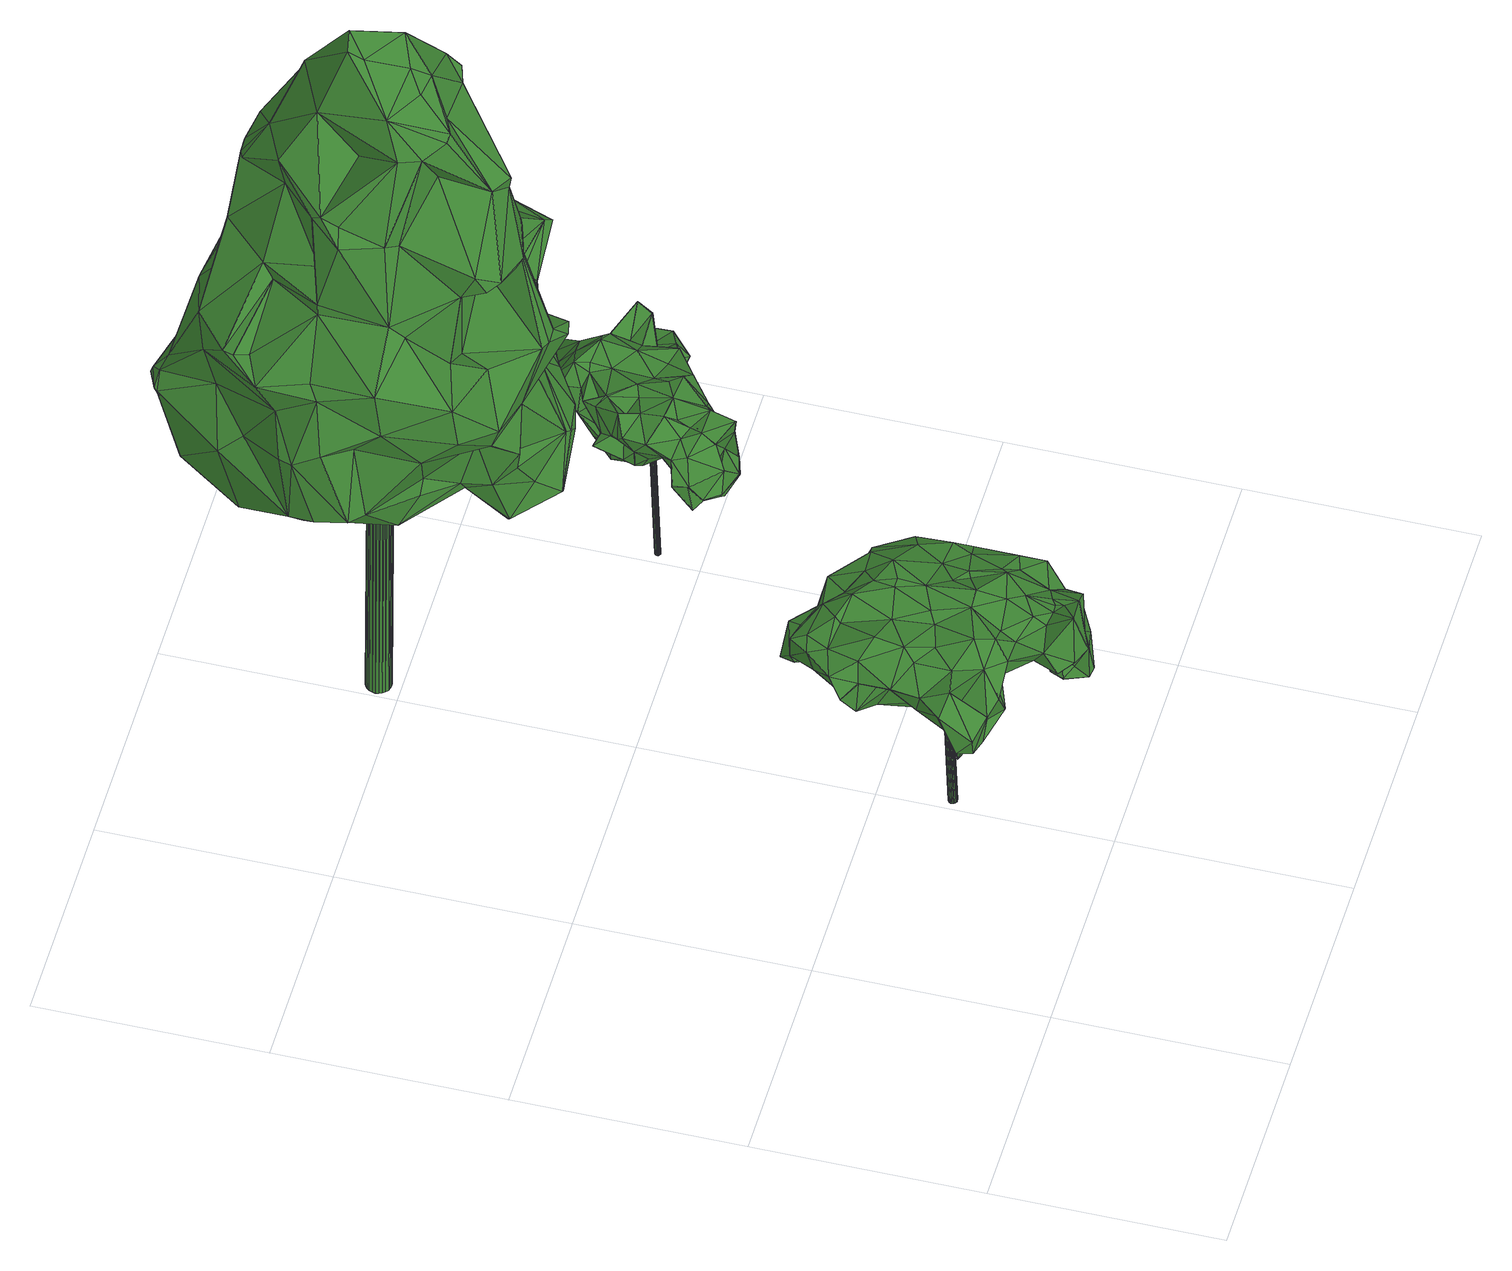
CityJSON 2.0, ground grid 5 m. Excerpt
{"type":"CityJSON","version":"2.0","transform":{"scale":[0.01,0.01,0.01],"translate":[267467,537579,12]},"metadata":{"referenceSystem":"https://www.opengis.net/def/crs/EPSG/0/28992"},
"CityObjects":{
"tree1":{"type":"SolitaryVegetationObject","attributes":{"gtid":558,"crown_width_m":5.55,"crown_median_z":17.49,"crown_r50_m":0.234,"crown_porosity":0.926,"trunk_H_m":4.49,"trunk_DBH_m":0.188,"trunk_radius_m":0.0942,"trunk_base_height_m":13,"original_gtid":"560"},"geometry":[{"type":"Solid","lod":"3","boundaries":[[[[0,1,2]],[[3,4,5]],[[6,7,8]],[[9,10,11]],[[2,12,13]],[[14,15,16]],[[17,18,15]],[[19,20,21]],[[22,23,24]],[[25,4,26]],[[27,28,29]],[[30,31,32]],[[33,34,10]],[[35,17,14]],[[36,37,38]],[[30,39,25]],[[32,39,30]],[[10,40,41]],[[1,12,2]],[[42,43,17]],[[37,44,45]],[[37,45,46]],[[47,48,49]],[[49,48,50]],[[51,52,53]],[[18,54,15]],[[19,55,56]],[[57,58,59]],[[42,17,35]],[[3,60,6]],[[7,6,60]],[[42,61,62]],[[63,64,65]],[[66,67,64]],[[38,67,68]],[[69,70,71]],[[69,71,72]],[[73,74,75]],[[76,77,78]],[[24,45,44]],[[6,8,26]],[[79,80,81]],[[3,6,26]],[[24,23,45]],[[26,8,30]],[[31,30,8]],[[53,1,82]],[[65,46,83]],[[84,85,86]],[[64,87,31]],[[88,89,90]],[[91,29,92]],[[91,92,93]],[[26,30,25]],[[80,94,81]],[[95,77,76]],[[75,96,73]],[[97,98,99]],[[57,97,99]],[[94,80,100]],[[101,102,28]],[[103,104,105]],[[106,103,95]],[[95,107,106]],[[49,108,68]],[[58,61,14]],[[83,46,45]],[[18,17,109]],[[18,109,11]],[[110,111,112]],[[113,28,114]],[[96,77,95]],[[103,96,95]],[[107,115,116]],[[78,77,72]],[[72,77,96]],[[40,117,118]],[[17,15,14]],[[11,41,18]],[[53,52,1]],[[16,54,0]],[[98,119,120]],[[99,98,120]],[[121,122,123]],[[51,5,52]],[[95,76,107]],[[124,52,5]],[[125,56,126]],[[17,43,109]],[[127,33,128]],[[49,129,108]],[[130,131,23]],[[132,116,133]],[[134,118,117]],[[135,49,50]],[[36,38,68]],[[36,68,108]],[[135,136,137]],[[138,139,132]],[[116,132,139]],[[128,119,140]],[[141,142,143]],[[86,131,130]],[[133,144,132]],[[26,4,3]],[[36,129,37]],[[21,138,145]],[[141,145,138]],[[56,55,146]],[[53,147,51]],[[148,149,150]],[[108,129,36]],[[133,116,151]],[[99,58,57]],[[56,146,126]],[[152,153,104]],[[125,153,152]],[[127,154,33]],[[155,52,124]],[[1,52,155]],[[80,79,156]],[[123,27,29]],[[143,142,135]],[[157,104,55]],[[19,156,55]],[[157,55,156]],[[158,122,22]],[[121,22,122]],[[70,122,158]],[[159,102,101]],[[18,41,160]],[[161,162,163]],[[161,164,162]],[[148,165,166]],[[150,165,148]],[[66,167,168]],[[117,154,134]],[[59,16,0]],[[73,169,105]],[[103,105,169]],[[170,89,171]],[[142,141,172]],[[29,28,92]],[[164,92,28]],[[173,25,39]],[[123,122,27]],[[5,174,3]],[[51,174,5]],[[155,12,1]],[[51,175,174]],[[163,162,176]],[[163,176,173]],[[124,25,173]],[[43,9,11]],[[177,144,178]],[[74,113,75]],[[75,113,114]],[[93,92,32]],[[156,179,157]],[[88,171,89]],[[81,149,79]],[[94,180,170]],[[39,32,92]],[[72,71,78]],[[174,165,3]],[[107,76,115]],[[66,181,7]],[[64,181,66]],[[81,150,149]],[[124,173,155]],[[180,90,89]],[[111,182,112]],[[182,145,112]],[[81,94,170]],[[81,170,150]],[[154,117,34]],[[138,21,139]],[[179,156,79]],[[173,39,163]],[[63,87,64]],[[159,101,183]],[[59,13,57]],[[184,27,122]],[[185,107,116]],[[183,101,113]],[[186,154,127]],[[179,186,127]],[[48,168,88]],[[140,119,98]],[[79,134,179]],[[132,144,141]],[[184,114,27]],[[1,0,82]],[[128,120,119]],[[161,187,164]],[[163,187,161]],[[185,116,139]],[[123,91,86]],[[83,131,65]],[[22,178,158]],[[65,131,86]],[[130,23,121]],[[19,188,156]],[[100,156,188]],[[80,156,100]],[[136,44,37]],[[21,145,188]],[[21,188,19]],[[63,85,87]],[[84,87,85]],[[96,169,73]],[[103,169,96]],[[37,137,136]],[[135,137,49]],[[129,49,137]],[[121,23,22]],[[114,69,75]],[[72,75,69]],[[123,29,91]],[[128,189,127]],[[105,127,189]],[[60,3,190]],[[87,32,31]],[[40,10,117]],[[66,168,48]],[[15,54,16]],[[98,191,140]],[[97,191,98]],[[128,191,74]],[[140,191,128]],[[74,191,183]],[[113,74,183]],[[100,182,94]],[[3,165,190]],[[48,88,50]],[[162,102,192]],[[164,102,162]],[[166,165,174]],[[179,154,186]],[[111,90,180]],[[64,67,65]],[[123,130,121]],[[86,130,123]],[[160,54,18]],[[101,28,113]],[[88,90,50]],[[13,192,193]],[[13,162,192]],[[166,174,175]],[[13,193,57]],[[194,159,183]],[[33,154,34]],[[160,0,54]],[[82,0,160]],[[0,2,13]],[[59,0,13]],[[160,40,147]],[[16,58,14]],[[59,58,16]],[[191,97,194]],[[191,194,183]],[[86,85,65]],[[99,61,58]],[[158,71,70]],[[78,71,115]],[[141,144,177]],[[27,114,28]],[[12,176,162]],[[143,112,145]],[[155,173,176]],[[159,195,192]],[[135,110,143]],[[10,34,117]],[[88,168,171]],[[148,118,149]],[[166,118,148]],[[177,172,141]],[[75,196,96]],[[72,96,196]],[[8,7,181]],[[31,181,64]],[[8,181,31]],[[46,65,197]],[[69,114,184]],[[70,184,122]],[[69,184,70]],[[21,20,139]],[[192,102,159]],[[170,180,89]],[[53,82,147]],[[198,193,192]],[[158,178,151]],[[151,178,144]],[[177,178,24]],[[22,24,178]],[[135,50,110]],[[90,110,50]],[[47,68,67]],[[47,67,48]],[[48,67,66]],[[47,49,68]],[[134,154,179]],[[25,124,4]],[[180,94,182]],[[188,145,182]],[[188,182,100]],[[111,180,182]],[[177,24,172]],[[110,112,143]],[[135,142,136]],[[116,115,71]],[[192,195,198]],[[126,153,125]],[[106,152,104]],[[62,199,42]],[[160,41,40]],[[200,120,128]],[[9,43,199]],[[9,199,200]],[[160,147,82]],[[10,41,11]],[[138,132,141]],[[79,149,118]],[[104,153,146]],[[55,104,146]],[[11,109,43]],[[134,79,118]],[[42,199,43]],[[200,199,62]],[[151,71,158]],[[151,116,71]],[[37,46,197]],[[37,197,38]],[[45,23,83]],[[83,23,131]],[[194,195,159]],[[97,195,194]],[[150,171,168]],[[141,143,145]],[[110,90,111]],[[93,32,84]],[[91,93,84]],[[91,84,86]],[[63,65,85]],[[87,84,32]],[[73,105,189]],[[73,189,74]],[[200,33,10]],[[200,10,9]],[[35,61,42]],[[200,61,120]],[[99,120,61]],[[200,62,61]],[[14,61,35]],[[33,201,128]],[[136,142,44]],[[37,129,137]],[[139,202,185]],[[151,144,133]],[[78,115,76]],[[107,185,202]],[[107,202,152]],[[125,152,202]],[[44,172,24]],[[142,172,44]],[[200,128,201]],[[67,38,197]],[[67,197,65]],[[139,20,202]],[[125,202,20]],[[56,20,19]],[[56,125,20]],[[28,102,164]],[[200,201,33]],[[170,171,150]],[[190,165,167]],[[5,4,124]],[[128,74,189]],[[195,97,203]],[[195,203,198]],[[57,203,97]],[[193,203,57]],[[165,150,167]],[[168,167,150]],[[162,13,12]],[[12,155,176]],[[118,175,40]],[[166,175,118]],[[147,40,175]],[[147,175,51]],[[198,203,193]],[[164,187,92]],[[39,92,187]],[[163,39,187]],[[106,107,152]],[[153,126,146]],[[106,104,103]],[[127,105,204]],[[104,204,105]],[[104,157,204]],[[127,204,179]],[[157,179,204]],[[190,167,60]],[[60,167,7]],[[66,7,167]],[[72,196,75]],[[205,206,207]],[[205,207,208]],[[208,207,209]],[[208,209,210]],[[207,206,211]],[[207,211,209]],[[209,211,212]],[[209,212,210]],[[211,206,213]],[[211,213,212]],[[212,213,214]],[[212,214,210]],[[213,206,215]],[[213,215,214]],[[214,215,216]],[[214,216,210]],[[215,206,217]],[[215,217,216]],[[216,217,218]],[[216,218,210]],[[217,206,219]],[[217,219,218]],[[218,219,220]],[[218,220,210]],[[219,206,221]],[[219,221,220]],[[220,221,222]],[[220,222,210]],[[221,206,223]],[[221,223,222]],[[222,223,224]],[[222,224,210]],[[223,206,225]],[[223,225,224]],[[224,225,226]],[[224,226,210]],[[225,206,227]],[[225,227,226]],[[226,227,228]],[[226,228,210]],[[227,206,229]],[[227,229,228]],[[228,229,230]],[[228,230,210]],[[229,206,231]],[[229,231,230]],[[230,231,232]],[[230,232,210]],[[231,206,233]],[[231,233,232]],[[232,233,234]],[[232,234,210]],[[233,206,235]],[[233,235,234]],[[234,235,236]],[[234,236,210]],[[235,206,237]],[[235,237,236]],[[236,237,238]],[[236,238,210]],[[237,206,239]],[[237,239,238]],[[238,239,240]],[[238,240,210]],[[239,206,241]],[[239,241,240]],[[240,241,242]],[[240,242,210]],[[241,206,243]],[[241,243,242]],[[242,243,244]],[[242,244,210]],[[243,206,245]],[[243,245,244]],[[244,245,246]],[[244,246,210]],[[245,206,247]],[[245,247,246]],[[246,247,248]],[[246,248,210]],[[247,206,249]],[[247,249,248]],[[248,249,250]],[[248,250,210]],[[249,206,251]],[[249,251,250]],[[250,251,252]],[[250,252,210]],[[251,206,253]],[[251,253,252]],[[252,253,254]],[[252,254,210]],[[253,206,205]],[[253,205,254]],[[254,205,208]],[[254,208,210]]]]}]},
"tree2":{"type":"SolitaryVegetationObject","attributes":{"gtid":124,"crown_width_m":8.13,"crown_median_z":24.35,"crown_r50_m":0.352,"crown_porosity":0.897,"trunk_H_m":11.22,"trunk_DBH_m":0.545,"trunk_radius_m":0.272,"trunk_base_height_m":13.13,"original_gtid":"124"},"geometry":[{"type":"Solid","lod":"3","boundaries":[[[[255,256,257]],[[258,259,260]],[[261,262,263]],[[264,263,262]],[[265,266,267]],[[268,265,267]],[[269,270,271]],[[272,273,274]],[[275,276,277]],[[278,279,280]],[[281,280,279]],[[282,283,284]],[[285,286,287]],[[260,288,289]],[[290,289,288]],[[291,292,293]],[[291,293,264]],[[294,295,296]],[[297,298,299]],[[300,301,302]],[[303,304,305]],[[305,306,303]],[[307,308,309]],[[310,311,267]],[[312,267,311]],[[313,314,271]],[[295,315,316]],[[317,318,255]],[[319,255,318]],[[320,321,322]],[[323,324,325]],[[326,327,260]],[[328,329,330]],[[331,332,333]],[[317,255,334]],[[272,335,336]],[[337,336,335]],[[326,338,258]],[[332,258,338]],[[339,284,283]],[[340,341,342]],[[282,343,283]],[[343,344,339]],[[345,346,347]],[[348,306,349]],[[339,283,343]],[[350,285,287]],[[351,352,353]],[[336,354,321]],[[355,356,357]],[[358,357,356]],[[328,290,329]],[[359,329,290]],[[360,361,362]],[[361,363,362]],[[364,365,366]],[[278,280,341]],[[367,368,369]],[[298,268,370]],[[371,372,304]],[[355,357,334]],[[267,370,268]],[[342,274,340]],[[373,374,375]],[[375,374,261]],[[376,377,276]],[[378,297,376]],[[310,266,379]],[[292,380,381]],[[342,341,382]],[[340,278,341]],[[377,277,276]],[[268,298,297]],[[267,266,310]],[[277,265,275]],[[376,383,384]],[[378,268,297]],[[265,277,266]],[[348,361,385]],[[378,265,268]],[[386,372,371]],[[275,376,276]],[[275,378,376]],[[361,360,387]],[[378,275,265]],[[388,389,390]],[[372,391,392]],[[271,314,269]],[[393,394,395]],[[387,396,361]],[[397,361,396]],[[398,357,358]],[[399,312,400]],[[401,312,399]],[[308,402,403]],[[292,404,380]],[[291,405,406]],[[305,407,408]],[[409,300,302]],[[410,358,411]],[[412,374,413]],[[262,374,412]],[[409,302,330]],[[356,411,358]],[[382,399,414]],[[415,281,416]],[[417,363,349]],[[317,357,418]],[[334,357,317]],[[351,419,413]],[[420,413,419]],[[421,380,416]],[[384,422,376]],[[423,424,366]],[[292,291,323]],[[306,348,425]],[[258,257,259]],[[269,313,426]],[[415,280,281]],[[269,427,270]],[[355,334,255]],[[271,319,318]],[[332,338,428]],[[358,429,398]],[[430,301,431]],[[431,301,285]],[[286,285,301]],[[432,421,433]],[[287,286,434]],[[434,435,287]],[[307,309,436]],[[437,407,393]],[[379,438,310]],[[355,439,356]],[[258,439,355]],[[356,331,333]],[[432,440,389]],[[441,442,396]],[[256,255,319]],[[428,338,326]],[[369,354,337]],[[279,433,443]],[[444,445,429]],[[367,446,447]],[[448,273,336]],[[366,449,423]],[[366,365,449]],[[399,441,450]],[[330,329,409]],[[256,259,257]],[[428,326,451]],[[451,322,428]],[[286,301,300]],[[435,434,452]],[[435,375,261]],[[406,453,307]],[[434,454,452]],[[454,300,409]],[[359,290,288]],[[436,309,372]],[[291,264,405]],[[330,302,301]],[[328,330,301]],[[384,383,455]],[[376,422,377]],[[434,286,454]],[[420,456,402]],[[454,286,300]],[[457,435,263]],[[263,435,261]],[[316,458,385]],[[432,381,421]],[[282,391,459]],[[320,322,451]],[[460,461,444]],[[367,462,368]],[[463,423,464]],[[387,441,396]],[[415,299,280]],[[465,466,367]],[[465,387,466]],[[466,333,332]],[[440,433,273]],[[361,349,363]],[[467,347,346]],[[440,468,390]],[[421,381,380]],[[358,444,429]],[[406,324,291]],[[418,318,317]],[[412,469,453]],[[429,445,470]],[[384,455,364]],[[273,433,274]],[[385,361,397]],[[360,466,387]],[[271,270,319]],[[256,319,270]],[[348,385,458]],[[345,347,365]],[[464,365,347]],[[324,323,291]],[[285,471,431]],[[420,402,413]],[[424,422,384]],[[359,472,473]],[[436,372,325]],[[444,474,445]],[[444,461,474]],[[380,364,455]],[[384,364,475]],[[259,256,472]],[[256,270,472]],[[259,288,260]],[[425,476,477]],[[425,477,303]],[[440,273,468]],[[393,407,284]],[[356,478,362]],[[380,455,416]],[[339,393,284]],[[468,471,350]],[[468,448,471]],[[282,284,407]],[[339,394,393]],[[386,346,479]],[[272,274,335]],[[432,389,388]],[[406,436,324]],[[325,324,436]],[[263,480,457]],[[293,390,480]],[[293,480,263]],[[398,481,357]],[[350,471,285]],[[445,407,437]],[[333,478,356]],[[360,478,466]],[[333,466,478]],[[428,322,368]],[[369,368,354]],[[354,322,321]],[[462,428,368]],[[417,349,306]],[[367,369,446]],[[432,433,440]],[[482,413,402]],[[482,402,308]],[[413,374,373]],[[413,469,412]],[[454,427,353]],[[269,353,427]],[[354,336,337]],[[313,344,483]],[[454,353,452]],[[445,408,407]],[[451,260,289]],[[326,260,451]],[[366,475,364]],[[424,475,366]],[[306,305,408]],[[257,355,255]],[[320,451,289]],[[377,422,424]],[[426,351,269]],[[446,274,342]],[[287,484,350]],[[485,486,308]],[[294,277,377]],[[458,315,463]],[[316,315,458]],[[432,388,381]],[[373,352,351]],[[357,481,418]],[[418,393,395]],[[436,406,307]],[[331,258,332]],[[353,269,351]],[[297,299,376]],[[327,326,258]],[[257,258,355]],[[327,258,260]],[[292,381,487]],[[292,487,293]],[[303,488,371]],[[320,489,321]],[[464,488,463]],[[390,487,381]],[[487,390,293]],[[263,264,293]],[[371,488,386]],[[307,482,308]],[[463,476,458]],[[490,391,372]],[[340,279,278]],[[399,450,414]],[[308,486,309]],[[376,299,383]],[[262,261,374]],[[367,414,450]],[[478,360,362]],[[391,486,485]],[[461,417,474]],[[468,480,390]],[[274,433,279]],[[356,439,331]],[[258,331,439]],[[410,411,362]],[[356,362,411]],[[417,461,363]],[[413,482,469]],[[445,437,470]],[[418,470,393]],[[481,470,418]],[[393,470,437]],[[460,363,461]],[[398,470,481]],[[429,470,398]],[[426,419,351]],[[343,483,344]],[[367,447,414]],[[279,443,281]],[[390,389,440]],[[386,325,372]],[[464,347,467]],[[380,365,364]],[[274,279,340]],[[354,368,322]],[[450,491,367]],[[266,277,296]],[[294,296,277]],[[266,296,379]],[[381,388,390]],[[441,399,400]],[[332,462,466]],[[367,466,462]],[[332,428,462]],[[463,488,476]],[[262,405,264]],[[426,483,456]],[[313,483,426]],[[371,304,303]],[[304,372,392]],[[420,419,426]],[[303,477,488]],[[476,488,477]],[[359,288,472]],[[259,472,288]],[[403,485,308]],[[282,459,343]],[[391,485,459]],[[485,403,459]],[[456,459,403]],[[343,459,456]],[[373,351,413]],[[480,350,484]],[[480,484,457]],[[403,402,456]],[[456,420,426]],[[305,304,392]],[[316,385,438]],[[397,438,385]],[[384,475,424]],[[444,410,363]],[[362,363,410]],[[414,447,382]],[[361,348,349]],[[367,491,465]],[[421,281,443]],[[421,443,433]],[[416,281,421]],[[465,491,387]],[[423,463,315]],[[423,315,424]],[[295,424,315]],[[400,442,441]],[[455,383,492]],[[455,492,416]],[[438,379,296]],[[438,296,316]],[[267,312,370]],[[401,370,312]],[[345,365,404]],[[345,404,323]],[[323,404,292]],[[424,295,294]],[[424,294,377]],[[353,352,452]],[[370,382,341]],[[370,341,298]],[[337,335,274]],[[446,337,274]],[[271,394,313]],[[344,394,339]],[[344,313,394]],[[318,395,394]],[[318,418,395]],[[271,318,394]],[[468,273,448]],[[448,321,493]],[[321,430,493]],[[448,336,321]],[[431,471,493]],[[431,493,430]],[[471,448,493]],[[358,410,444]],[[306,408,417]],[[386,467,346]],[[289,290,489]],[[289,489,320]],[[301,430,489]],[[321,489,430]],[[301,489,328]],[[290,328,489]],[[306,425,303]],[[449,464,423]],[[449,365,464]],[[316,296,295]],[[467,488,464]],[[386,488,467]],[[425,348,476]],[[458,476,348]],[[397,442,438]],[[270,473,472]],[[270,427,473]],[[310,438,442]],[[396,442,397]],[[329,359,473]],[[409,473,427]],[[329,473,409]],[[409,427,454]],[[417,408,474]],[[445,474,408]],[[406,405,412]],[[262,412,405]],[[350,480,468]],[[456,483,343]],[[452,352,435]],[[299,298,341]],[[299,341,280]],[[365,380,404]],[[401,382,370]],[[401,399,382]],[[400,311,442]],[[310,442,311]],[[400,312,311]],[[352,373,375]],[[435,352,375]],[[415,494,299]],[[383,299,494]],[[383,494,415]],[[369,337,446]],[[457,484,435]],[[287,435,484]],[[482,453,469]],[[412,453,406]],[[482,307,453]],[[490,372,309]],[[460,444,363]],[[272,336,273]],[[392,391,407]],[[392,407,305]],[[407,391,282]],[[415,416,492]],[[415,492,383]],[[387,491,441]],[[450,441,491]],[[345,479,346]],[[323,479,345]],[[313,269,314]],[[325,386,479]],[[325,479,323]],[[342,382,447]],[[342,447,446]],[[490,486,391]],[[309,486,490]],[[495,496,497]],[[495,497,498]],[[498,497,499]],[[498,499,500]],[[497,496,501]],[[497,501,499]],[[499,501,502]],[[499,502,500]],[[501,496,503]],[[501,503,502]],[[502,503,504]],[[502,504,500]],[[503,496,505]],[[503,505,504]],[[504,505,506]],[[504,506,500]],[[505,496,507]],[[505,507,506]],[[506,507,508]],[[506,508,500]],[[507,496,509]],[[507,509,508]],[[508,509,510]],[[508,510,500]],[[509,496,511]],[[509,511,510]],[[510,511,512]],[[510,512,500]],[[511,496,513]],[[511,513,512]],[[512,513,514]],[[512,514,500]],[[513,496,515]],[[513,515,514]],[[514,515,516]],[[514,516,500]],[[515,496,517]],[[515,517,516]],[[516,517,518]],[[516,518,500]],[[517,496,519]],[[517,519,518]],[[518,519,520]],[[518,520,500]],[[519,496,521]],[[519,521,520]],[[520,521,522]],[[520,522,500]],[[521,496,523]],[[521,523,522]],[[522,523,524]],[[522,524,500]],[[523,496,525]],[[523,525,524]],[[524,525,526]],[[524,526,500]],[[525,496,527]],[[525,527,526]],[[526,527,528]],[[526,528,500]],[[527,496,529]],[[527,529,528]],[[528,529,530]],[[528,530,500]],[[529,496,531]],[[529,531,530]],[[530,531,532]],[[530,532,500]],[[531,496,533]],[[531,533,532]],[[532,533,534]],[[532,534,500]],[[533,496,535]],[[533,535,534]],[[534,535,536]],[[534,536,500]],[[535,496,537]],[[535,537,536]],[[536,537,538]],[[536,538,500]],[[537,496,539]],[[537,539,538]],[[538,539,540]],[[538,540,500]],[[539,496,541]],[[539,541,540]],[[540,541,542]],[[540,542,500]],[[541,496,543]],[[541,543,542]],[[542,543,544]],[[542,544,500]],[[543,496,495]],[[543,495,544]],[[544,495,498]],[[544,498,500]]]]}]},
"tree3":{"type":"SolitaryVegetationObject","attributes":{"gtid":559,"crown_width_m":3.93,"crown_median_z":17.01,"crown_r50_m":0.224,"crown_porosity":0.923,"trunk_H_m":4,"trunk_DBH_m":0.119,"trunk_radius_m":0.0595,"trunk_base_height_m":13.01,"original_gtid":"561"},"geometry":[{"type":"Solid","lod":"3","boundaries":[[[[545,546,547]],[[548,549,550]],[[551,552,553]],[[554,555,556]],[[557,558,559]],[[560,561,562]],[[558,563,559]],[[564,565,566]],[[567,568,569]],[[570,571,572]],[[573,574,575]],[[576,575,574]],[[577,578,579]],[[580,579,578]],[[581,546,582]],[[583,549,584]],[[557,559,585]],[[586,572,587]],[[570,586,588]],[[589,588,586]],[[590,591,592]],[[563,593,559]],[[594,595,596]],[[594,596,597]],[[598,579,580]],[[562,599,600]],[[601,602,581]],[[603,604,605]],[[597,602,606]],[[572,607,587]],[[600,599,608]],[[609,610,611]],[[561,604,612]],[[613,614,615]],[[596,614,613]],[[583,584,616]],[[595,583,616]],[[617,618,619]],[[620,621,562]],[[563,622,593]],[[570,623,624]],[[625,626,627]],[[612,628,629]],[[558,622,563]],[[630,550,631]],[[600,608,632]],[[613,633,634]],[[607,572,571]],[[635,636,637]],[[638,639,640]],[[548,550,630]],[[599,641,642]],[[622,558,643]],[[644,645,646]],[[647,646,645]],[[549,583,594]],[[648,626,649]],[[650,649,626]],[[651,565,615]],[[555,582,546]],[[624,571,570]],[[652,653,647]],[[654,601,581]],[[655,601,654]],[[656,657,629]],[[616,584,552]],[[658,659,660]],[[658,627,659]],[[601,655,661]],[[552,551,616]],[[662,663,664]],[[612,644,561]],[[665,571,579]],[[613,634,662]],[[635,666,636]],[[667,613,565]],[[668,669,642]],[[596,595,651]],[[657,551,670]],[[671,654,582]],[[629,645,644]],[[546,545,672]],[[651,614,596]],[[598,673,674]],[[631,549,594]],[[550,549,631]],[[592,675,609]],[[583,595,594]],[[631,676,630]],[[677,673,622]],[[678,679,680]],[[681,682,554]],[[649,641,683]],[[613,684,685]],[[622,673,593]],[[590,686,591]],[[671,687,654]],[[688,573,575]],[[625,627,689]],[[620,680,621]],[[586,587,690]],[[691,690,587]],[[667,633,613]],[[574,692,658]],[[581,602,546]],[[693,694,695]],[[688,571,665]],[[688,607,571]],[[663,662,696]],[[640,689,627]],[[580,673,598]],[[580,593,673]],[[697,676,631]],[[698,696,634]],[[682,575,554]],[[597,606,697]],[[581,582,654]],[[592,591,699]],[[700,699,637]],[[637,699,668]],[[591,668,699]],[[698,634,633]],[[609,611,580]],[[593,580,611]],[[660,701,663]],[[660,659,701]],[[626,702,659]],[[659,627,626]],[[662,664,613]],[[591,669,668]],[[545,687,667]],[[703,687,545]],[[690,682,618]],[[704,618,682]],[[566,565,651]],[[693,695,698]],[[584,705,706]],[[705,701,706]],[[616,617,619]],[[623,707,560]],[[650,708,668]],[[640,708,689]],[[690,617,589]],[[553,647,645]],[[617,709,589]],[[710,661,655]],[[580,578,609]],[[636,639,711]],[[559,611,585]],[[642,649,650]],[[567,680,712]],[[567,712,568]],[[686,569,568]],[[628,560,707]],[[575,576,554]],[[555,713,582]],[[640,639,708]],[[677,638,714]],[[665,579,598]],[[640,627,638]],[[714,638,627]],[[629,628,715]],[[650,668,642]],[[590,716,567]],[[700,675,699]],[[595,616,619]],[[671,693,698]],[[592,716,590]],[[613,615,565]],[[609,716,592]],[[667,687,671]],[[626,648,702]],[[621,560,562]],[[623,560,621]],[[697,631,594]],[[680,567,716]],[[598,674,665]],[[648,649,646]],[[639,700,711]],[[649,683,646]],[[648,646,647]],[[604,603,628]],[[554,713,555]],[[710,630,661]],[[625,650,626]],[[652,553,706]],[[691,587,607]],[[554,556,681]],[[656,709,657]],[[715,707,589]],[[591,686,632]],[[568,632,686]],[[717,611,610]],[[684,664,718]],[[719,566,720]],[[557,585,717]],[[585,611,717]],[[606,602,601]],[[578,577,679]],[[624,679,577]],[[705,721,701]],[[651,720,566]],[[719,720,651]],[[663,696,660]],[[688,665,674]],[[722,688,674]],[[593,611,559]],[[564,566,704]],[[574,723,692]],[[615,614,651]],[[589,707,588]],[[724,725,600]],[[552,706,553]],[[552,584,706]],[[664,684,613]],[[548,684,549]],[[548,685,684]],[[657,616,551]],[[629,644,612]],[[683,641,599]],[[597,697,594]],[[624,726,679]],[[560,603,561]],[[647,653,648]],[[701,721,663]],[[628,707,715]],[[722,674,673]],[[652,647,553]],[[651,595,719]],[[719,618,704]],[[690,618,617]],[[613,703,596]],[[703,613,685]],[[546,602,547]],[[597,547,602]],[[554,576,713]],[[616,657,709]],[[589,709,656]],[[546,681,556]],[[555,546,556]],[[688,691,607]],[[575,691,688]],[[682,691,575]],[[588,623,570]],[[649,642,641]],[[643,717,727]],[[643,728,622]],[[677,728,638]],[[622,728,677]],[[727,639,638]],[[693,713,576]],[[693,671,713]],[[582,713,671]],[[690,589,586]],[[572,586,570]],[[595,618,719]],[[690,691,682]],[[573,722,714]],[[677,714,722]],[[596,547,597]],[[673,677,722]],[[638,728,643]],[[727,638,643]],[[652,706,653]],[[545,547,703]],[[596,703,547]],[[722,573,688]],[[624,623,726]],[[695,696,698]],[[606,661,676]],[[601,661,606]],[[710,548,630]],[[681,546,672]],[[681,672,564]],[[698,633,671]],[[695,660,696]],[[633,667,671]],[[701,702,648]],[[659,702,701]],[[701,653,706]],[[723,658,692]],[[592,699,675]],[[716,609,678]],[[715,656,629]],[[589,656,715]],[[714,723,573]],[[557,717,558]],[[643,558,717]],[[654,687,655]],[[655,687,685]],[[685,687,703]],[[576,574,694]],[[576,694,693]],[[553,670,551]],[[645,670,553]],[[564,672,565]],[[621,726,623]],[[632,568,724]],[[712,724,568]],[[567,569,590]],[[686,590,569]],[[620,724,712]],[[632,724,600]],[[689,708,650]],[[625,689,650]],[[620,712,680]],[[666,639,636]],[[683,729,646]],[[644,646,729]],[[644,729,683]],[[695,658,660]],[[634,696,662]],[[648,653,701]],[[588,707,623]],[[577,579,624]],[[624,579,571]],[[668,730,637]],[[610,675,717]],[[717,675,700]],[[610,609,675]],[[578,678,609]],[[578,679,678]],[[680,726,621]],[[679,726,680]],[[716,678,680]],[[685,548,710]],[[685,710,655]],[[606,676,697]],[[676,661,630]],[[549,684,718]],[[584,549,718]],[[584,718,705]],[[683,561,644]],[[599,561,683]],[[599,562,561]],[[545,667,672]],[[565,672,667]],[[629,670,645]],[[657,670,629]],[[616,709,617]],[[730,708,666]],[[666,708,639]],[[635,637,730]],[[668,708,730]],[[719,704,566]],[[564,704,681]],[[618,595,619]],[[704,682,681]],[[600,725,562]],[[620,562,725]],[[591,632,608]],[[599,642,608]],[[628,603,560]],[[642,669,608]],[[724,620,725]],[[718,664,731]],[[730,666,635]],[[628,612,604]],[[591,608,669]],[[627,723,714]],[[627,658,723]],[[663,721,731]],[[705,731,721]],[[573,723,574]],[[663,731,664]],[[637,711,700]],[[637,636,711]],[[561,605,604]],[[603,605,561]],[[639,727,700]],[[727,717,700]],[[658,694,574]],[[695,694,658]],[[718,731,705]],[[732,733,734]],[[732,734,735]],[[735,734,736]],[[735,736,737]],[[734,733,738]],[[734,738,736]],[[736,738,739]],[[736,739,737]],[[738,733,740]],[[738,740,739]],[[739,740,741]],[[739,741,737]],[[740,733,742]],[[740,742,741]],[[741,742,743]],[[741,743,737]],[[742,733,744]],[[742,744,743]],[[743,744,745]],[[743,745,737]],[[744,733,746]],[[744,746,745]],[[745,746,747]],[[745,747,737]],[[746,733,748]],[[746,748,747]],[[747,748,749]],[[747,749,737]],[[748,733,750]],[[748,750,749]],[[749,750,751]],[[749,751,737]],[[750,733,752]],[[750,752,751]],[[751,752,753]],[[751,753,737]],[[752,733,754]],[[752,754,753]],[[753,754,755]],[[753,755,737]],[[754,733,756]],[[754,756,755]],[[755,756,757]],[[755,757,737]],[[756,733,758]],[[756,758,757]],[[757,758,759]],[[757,759,737]],[[758,733,760]],[[758,760,759]],[[759,760,761]],[[759,761,737]],[[760,733,762]],[[760,762,761]],[[761,762,763]],[[761,763,737]],[[762,733,764]],[[762,764,763]],[[763,764,765]],[[763,765,737]],[[764,733,766]],[[764,766,765]],[[765,766,767]],[[765,767,737]],[[766,733,768]],[[766,768,767]],[[767,768,769]],[[767,769,737]],[[768,733,770]],[[768,770,769]],[[769,770,771]],[[769,771,737]],[[770,733,772]],[[770,772,771]],[[771,772,773]],[[771,773,737]],[[772,733,774]],[[772,774,773]],[[773,774,775]],[[773,775,737]],[[774,733,776]],[[774,776,775]],[[775,776,777]],[[775,777,737]],[[776,733,778]],[[776,778,777]],[[777,778,779]],[[777,779,737]],[[778,733,780]],[[778,780,779]],[[779,780,781]],[[779,781,737]],[[780,733,732]],[[780,732,781]],[[781,732,735]],[[781,735,737]]]]}]}
},
"vertices":[
[737,167,557],[794,220,567],[712,193,556],[756,461,501],[763,415,556],[809,393,536],[730,543,568],[708,575,553],[711,563,598],[612,165,444],[662,195,488],[614,165,443],[721,257,606],[683,184,606],[704,105,482],[705,106,481],[740,132,522],[636,80,451],[690,135,481],[458,360,428],[452,360,448],[453,392,454],[373,502,630],[401,574,618],[339,555,604],[755,406,611],[766,488,594],[502,377,639],[558,316,648],[530,393,647],[725,472,618],[670,556,629],[632,498,661],[628,218,556],[682,250,522],[636,79,452],[471,692,489],[432,661,541],[519,687,546],[683,410,622],[689,277,479],[664,195,487],[612,84,450],[600,134,441],[375,597,578],[393,616,604],[423,659,600],[527,615,539],[586,559,499],[493,618,476],[504,538,492],[799,289,499],[799,292,538],[814,260,501],[740,134,521],[408,316,426],[407,318,426],[650,115,627],[643,101,549],[702,120,592],[706,525,543],[625,87,521],[619,116,465],[564,581,613],[611,630,597],[518,615,617],[617,592,534],[569,639,551],[495,664,491],[394,313,633],[393,392,635],[324,361,610],[328,299,640],[386,212,586],[467,215,612],[420,252,626],[278,272,518],[283,240,554],[276,308,614],[596,348,416],[552,398,370],[600,407,409],[798,222,510],[427,624,618],[574,524,654],[542,578,635],[521,554,661],[618,554,628],[578,527,485],[574,463,423],[519,481,503],[564,477,658],[590,419,652],[587,477,660],[533,428,355],[310,245,494],[345,226,570],[571,105,662],[528,91,578],[582,78,567],[506,408,366],[543,250,613],[618,258,628],[345,235,494],[426,236,468],[432,211,508],[345,237,493],[319,280,515],[471,691,488],[621,116,464],[464,502,489],[478,436,477],[450,495,475],[496,248,638],[470,286,656],[307,321,586],[344,374,552],[688,277,481],[643,348,470],[506,121,559],[552,137,560],[423,481,657],[419,420,648],[490,464,643],[781,370,582],[407,318,428],[368,293,401],[525,248,544],[537,179,551],[452,656,501],[472,567,623],[474,577,635],[403,455,566],[367,414,592],[616,326,513],[459,541,541],[425,590,586],[477,636,507],[428,445,517],[419,392,531],[505,121,560],[347,500,508],[392,536,553],[448,495,477],[346,494,594],[432,479,446],[370,293,401],[782,251,501],[633,385,466],[633,388,445],[666,445,436],[333,425,609],[379,251,509],[369,293,403],[607,289,542],[765,270,599],[499,348,408],[454,297,469],[332,425,611],[595,196,617],[697,220,519],[660,344,622],[683,274,633],[676,351,624],[604,317,653],[664,433,509],[705,348,513],[640,531,495],[635,537,470],[379,249,510],[576,462,421],[607,492,450],[339,540,575],[737,362,608],[764,380,518],[718,317,510],[699,290,622],[308,523,577],[345,495,596],[532,317,477],[534,464,400],[657,581,575],[511,439,399],[534,216,599],[443,360,638],[379,363,547],[560,312,544],[628,373,639],[474,386,418],[452,240,569],[667,482,554],[523,155,593],[637,223,627],[646,170,622],[586,166,607],[610,158,623],[372,289,569],[501,657,561],[631,160,622],[599,134,443],[620,143,487],[604,180,579],[399,315,530],[632,141,626],[507,270,540],[534,345,99],[525,345,100],[534,348,99],[557,369,548],[557,371,548],[548,369,549],[533,350,99],[556,374,548],[531,352,99],[554,376,548],[529,353,99],[552,377,548],[527,354,99],[550,378,548],[524,354,99],[548,378,548],[522,354,100],[545,377,549],[520,353,100],[543,376,549],[518,351,100],[541,375,549],[517,349,100],[540,373,549],[516,347,100],[539,371,549],[516,345,100],[539,368,549],[516,342,101],[539,366,549],[517,340,101],[540,364,550],[519,338,101],[542,362,550],[521,337,101],[544,360,550],[523,336,100],[546,359,549],[526,336,100],[549,359,549],[528,336,100],[551,360,549],[530,337,100],[553,361,549],[532,339,100],[555,362,549],[533,341,100],[556,364,549],[534,343,100],[557,367,549],
[867,1506,837],[762,1639,825],[811,1590,878],[804,1627,1078],[753,1652,893],[782,1781,1012],[108,1570,1025],[115,1500,1034],[97,1614,1193],[100,1554,1230],[547,1495,2045],[664,1441,1875],[627,1576,1886],[500,1600,2071],[548,1562,868],[657,1598,846],[713,1450,827],[434,1857,1372],[309,1864,1360],[461,1844,1487],[485,1467,2010],[451,1437,1975],[505,1429,1979],[425,1804,1714],[429,1715,1658],[362,1712,1797],[302,1625,1712],[558,1152,943],[599,1154,905],[641,1165,930],[299,1949,1109],[321,1905,905],[229,1804,1045],[662,1795,983],[657,1805,998],[566,1923,934],[141,1438,1282],[141,1452,1393],[143,1573,1346],[497,1395,1870],[499,1261,1727],[620,1395,1846],[452,1590,2060],[530,1701,1921],[412,1643,1907],[412,1915,885],[399,1954,956],[449,1936,904],[502,1174,1298],[545,1154,1244],[582,1163,1239],[580,1288,1271],[337,1290,1100],[359,1262,958],[362,1207,1062],[690,1465,1830],[653,1589,1787],[643,1618,1814],[619,1350,892],[580,1500,973],[512,1269,1684],[553,1312,1662],[890,1446,838],[784,1443,836],[779,1525,821],[590,1808,1091],[494,1905,1187],[647,1810,1215],[188,1302,1345],[194,1291,1242],[283,1229,1205],[846,1811,1064],[845,1810,1061],[544,1947,927],[533,1881,885],[480,1938,910],[821,1563,1220],[810,1626,1262],[848,1541,1266],[892,1449,838],[462,1865,1393],[465,1904,1291],[519,1858,1404],[790,1753,1179],[659,1197,835],[452,1814,1702],[479,1761,1771],[488,1815,1701],[499,1153,824],[627,1229,839],[300,1336,1362],[389,1335,1299],[448,1351,1515],[638,1311,1444],[672,1390,1351],[279,1820,1189],[394,1555,918],[293,1705,918],[398,1621,891],[583,1879,1295],[888,1524,1001],[901,1447,1182],[919,1385,1018],[945,1378,1163],[580,1824,876],[853,1511,1281],[780,1485,1464],[840,1477,1267],[752,1407,1314],[322,1448,1657],[311,1317,1552],[305,1285,1623],[662,1710,1435],[651,1764,1335],[574,1833,1410],[557,1689,1915],[461,1172,1301],[449,1226,1115],[283,1548,1029],[140,1528,1003],[128,1596,1002],[384,1491,1954],[421,1368,1910],[458,1558,2039],[657,1407,1856],[252,1451,1487],[259,1602,1476],[544,1798,1728],[354,1460,1868],[372,1413,1867],[667,1357,1569],[433,1179,1309],[823,1547,1485],[217,1733,1365],[204,1763,1369],[152,1704,1343],[543,1158,952],[559,1235,1117],[702,1214,965],[658,1331,896],[659,1332,900],[675,1563,1589],[678,1423,1576],[930,1334,1078],[700,1676,1729],[697,1664,1728],[577,1648,1755],[356,1319,938],[412,1241,807],[256,1418,1461],[161,1500,1206],[181,1364,1181],[625,1233,1060],[650,1295,1105],[444,1902,885],[908,1376,1177],[920,1405,1178],[141,1470,1040],[252,1431,903],[636,1760,1632],[294,1606,1726],[262,1559,1678],[679,1343,1146],[824,1386,960],[366,1420,1023],[359,1322,938],[260,1603,1504],[409,1372,1893],[341,1240,1586],[452,1288,1727],[585,1283,1460],[523,1378,916],[503,1711,884],[781,1766,1184],[906,1283,1168],[346,1974,1113],[303,1955,1113],[344,1717,1461],[360,1742,1486],[241,1762,877],[122,1627,1011],[302,1249,1138],[709,1252,1031],[596,1428,1746],[781,1456,1093],[212,1788,1366],[686,1601,1611],[644,1546,1745],[355,1625,1512],[886,1294,1186],[781,1282,1118],[530,1817,1508],[609,1776,1607],[349,1937,1168],[315,1263,1577],[671,1629,1602],[729,1792,1153],[271,1729,880],[292,1390,1012],[333,1800,879],[293,1471,1676],[413,1244,805],[111,1644,1188],[584,1263,1512],[496,1153,825],[789,1352,1169],[779,1319,1165],[653,1739,1323],[457,1224,1543],[433,1235,1532],[652,1668,1429],[828,1615,1341],[538,1333,1405],[253,1839,1312],[275,1393,977],[832,1303,1056],[323,1949,1146],[630,1677,937],[562,1773,878],[767,1308,1153],[445,1400,1749],[578,1259,1500],[558,1262,1483],[861,1514,1269],[364,1274,1294],[168,1666,1267],[874,1326,1033],[337,1324,969],[517,1251,876],[237,1751,1096],[459,1201,880],[406,1224,970],[170,1593,1366],[541,1258,1491],[506,1885,1025],[443,1239,979],[695,1592,1533],[291,1566,1712],[342,1967,1132],[434,1562,1776],[552,1545,113],[525,1545,113],[551,1552,114],[530,1533,1235],[529,1541,1235],[502,1533,1235],[548,1559,114],[526,1547,1235],[544,1564,113],[522,1553,1235],[538,1569,113],[516,1557,1235],[532,1571,113],[509,1560,1235],[525,1572,113],[502,1560,1235],[518,1571,113],[495,1559,1235],[511,1568,113],[489,1557,1235],[505,1564,113],[483,1552,1235],[501,1558,113],[479,1547,1234],[499,1552,112],[476,1540,1234],[498,1545,112],[475,1533,1234],[499,1538,112],[476,1526,1234],[502,1531,112],[479,1519,1234],[506,1526,112],[483,1514,1234],[512,1521,112],[489,1509,1234],[518,1519,112],[496,1507,1234],[525,1518,113],[503,1506,1234],[532,1519,113],[510,1507,1235],[539,1522,113],[516,1510,1235],[544,1526,113],[522,1514,1235],[549,1532,113],[526,1520,1235],[551,1538,113],[529,1526,1235],
[950,948,438],[945,954,429],[910,950,442],[834,980,531],[885,1030,544],[829,1013,531],[907,1147,551],[900,1136,564],[930,1152,602],[985,1003,411],[977,971,397],[975,971,398],[1282,1201,481],[1294,1135,471],[1276,1163,433],[1028,1263,470],[1042,1260,530],[1037,1301,532],[1256,1106,408],[1005,996,442],[1014,984,493],[1025,1015,496],[1158,1322,487],[1131,1355,493],[1160,1343,494],[1018,1191,362],[1060,1150,373],[1023,1150,359],[1080,1043,464],[1061,1015,487],[1038,1056,430],[1007,996,442],[1118,1179,423],[1153,1203,439],[1119,1179,421],[1163,1171,425],[921,928,429],[984,936,435],[903,1055,530],[900,1087,558],[1256,1223,469],[996,1126,405],[996,1124,404],[1010,1197,434],[954,1148,440],[1191,1343,498],[1151,1292,548],[1179,1260,520],[1245,1135,413],[868,1011,517],[931,1051,501],[899,991,512],[880,973,446],[1134,1149,427],[1065,1280,578],[1067,1316,534],[893,931,454],[910,950,440],[1065,1248,458],[1057,1181,504],[1094,1228,510],[880,971,445],[1045,1130,364],[1117,1292,552],[1185,1230,454],[1184,1216,531],[1213,1173,460],[1013,1214,541],[944,952,552],[952,984,566],[975,1001,556],[909,1113,520],[939,1120,447],[940,1091,474],[938,1091,475],[1077,1285,526],[1052,1276,454],[1248,1087,456],[1023,1228,415],[1076,1212,395],[1137,1103,547],[1070,1115,570],[1110,1044,559],[1000,1195,467],[935,1190,529],[833,981,531],[828,1013,529],[1114,1327,512],[1008,930,527],[985,921,585],[1223,1190,618],[1219,1157,598],[1223,1191,617],[1171,1089,543],[1179,1135,528],[1160,1086,575],[1076,1250,574],[1123,1240,596],[1240,1114,496],[980,1240,562],[964,1210,572],[999,1196,571],[998,1194,570],[1032,1140,587],[1076,1204,569],[1119,1163,589],[959,1028,547],[977,1149,550],[1009,1131,573],[965,907,453],[886,923,472],[988,1155,498],[921,1162,542],[1068,1001,531],[1071,1053,592],[1021,992,573],[855,955,475],[985,922,586],[998,977,589],[952,984,568],[1105,1129,425],[1217,1158,598],[1009,951,471],[1160,1230,578],[1144,1241,586],[919,1163,543],[1001,918,463],[994,966,438],[1169,1096,454],[1125,1103,446],[1186,1216,532],[838,972,461],[1169,1096,456],[1130,1252,484],[1093,1235,472],[1133,1295,487],[983,1003,412],[1005,1066,422],[1061,1247,561],[898,1000,546],[914,927,511],[1160,1343,496],[965,909,454],[1075,1108,411],[1158,1086,575],[974,1112,413],[1007,1109,411],[1061,1013,519],[1011,951,471],[1016,984,493],[1019,955,522],[1002,945,561],[839,973,460],[1010,930,528],[1183,1223,559],[1201,1189,538],[1005,1058,596],[1056,1081,585],[915,929,511],[1009,1060,445],[958,1064,589],[968,1117,573],[984,1202,455],[1156,1163,565],[956,1107,487],[856,956,476],[1218,1159,597],[1122,1326,496],[996,966,436],[1130,1063,504],[952,1212,466],[1171,1283,486],[1225,1166,491],[936,1023,557],[985,1083,491],[989,1046,553],[977,1042,565],[1125,1102,447],[1103,1064,521],[1113,1327,511],[1067,1315,533],[1066,1248,456],[1208,1137,502],[1206,1120,478],[1013,1214,543],[1171,1192,556],[968,1012,558],[1031,1095,101],[1025,1095,101],[1031,1097,100],[1054,1116,501],[1054,1118,501],[1048,1116,501],[1030,1098,100],[1053,1119,501],[1029,1099,100],[1052,1120,501],[1028,1100,100],[1051,1121,501],[1026,1101,101],[1049,1122,501],[1025,1101,101],[1048,1122,501],[1023,1101,101],[1046,1122,501],[1022,1100,101],[1045,1121,501],[1021,1099,101],[1044,1120,501],[1020,1098,101],[1043,1119,501],[1019,1096,101],[1042,1117,501],[1019,1095,101],[1042,1116,502],[1019,1093,101],[1043,1114,502],[1020,1092,101],[1043,1113,502],[1021,1091,101],[1044,1111,502],[1022,1090,101],[1046,1111,502],[1024,1089,101],[1047,1110,502],[1025,1089,101],[1049,1110,502],[1027,1089,101],[1050,1110,501],[1028,1090,101],[1052,1111,501],[1029,1091,101],[1053,1112,501],[1030,1092,101],[1054,1113,501],[1031,1094,101],[1054,1115,501]
]}
